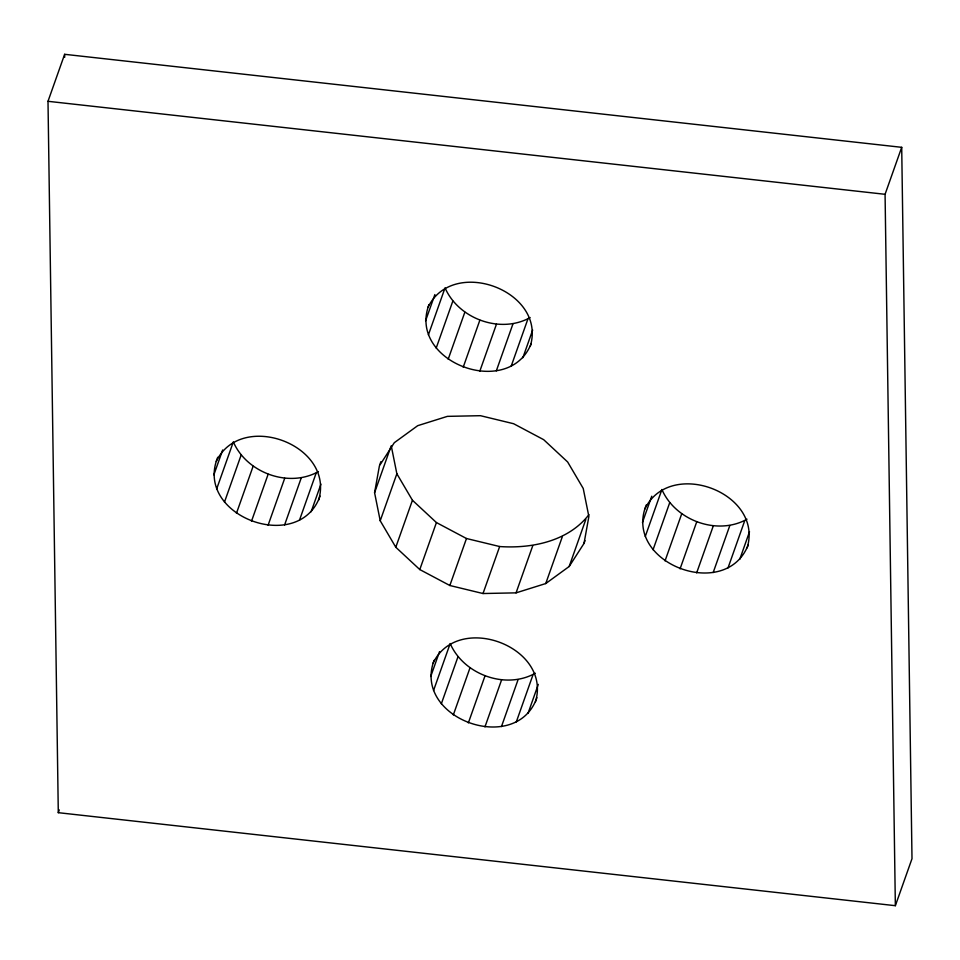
<?xml version="1.0" encoding="UTF-8"?>
<svg xmlns="http://www.w3.org/2000/svg" width="960" height="960" viewBox="0 0 960 960"><rect width="100%" height="100%" fill="white"/><g stroke="black" fill="none" stroke-linecap="round" stroke-linejoin="round"><path stroke-width="1.44" d="M320.052 496.056C299.052 555.168 193.548 515.94 217.752 457.248M318.588 500.196C335.244 444.888 241.044 409.86 216.288 461.4M374.58 492.708L379.428 465.804L394.284 442.716L417.708 425.676L447.396 416.364L480.444 415.692L513.612 423.72L543.66 439.668L567.648 461.976L583.224 488.448L588.876 516.516L584.028 543.408L569.16 566.508L545.748 583.548L516.06 592.86L483.012 593.532L449.844 585.504L419.784 569.556L395.796 547.248L380.22 520.764L374.58 492.708L390.732 447.096M531.276 343.404C509.088 400.02 407.196 362.196 428.988 304.596M536.916 697.704C516.252 756.132 412.092 718.572 434.124 660.288M530.304 346.164C546.96 290.856 452.76 255.828 428.004 307.368M535.452 701.856C552.096 646.536 457.908 611.52 433.152 663.048M748.14 545.052C725.592 602.34 622.404 562.872 646.332 504.876M747.168 547.824C763.824 492.504 669.624 457.476 644.868 509.016M48 101.304L64.644 54.312L901.704 147.324L912 858.696L895.356 905.688L58.296 812.676L48 101.304L885.072 194.304L901.704 147.324M58.296 812.676L59.268 809.916M213.864 474.852L222.672 449.976M216.684 488.88L233.328 441.888C246.816 472.908 288.756 488.244 318.432 471.576M224.472 502.116L241.116 455.136M236.46 513.276L253.104 466.284M251.496 521.244L268.128 474.264M268.08 525.264L284.712 478.272M284.604 524.928L301.236 477.936M299.448 520.272L316.08 473.28M311.148 511.752L320.94 484.104M425.58 320.808L434.88 294.552M379.92 464.424L380.892 461.664M428.4 334.848L445.044 287.856C458.532 318.876 500.472 334.212 530.148 317.544M436.188 348.084L452.832 301.092M380.22 520.764L396.864 473.784L391.224 445.716M448.188 359.232L464.82 312.252M395.796 547.248L412.44 500.256L396.864 473.784M463.212 367.212L479.844 320.22M479.796 371.232L496.44 324.24M419.784 569.556L436.428 522.564L412.44 500.256M496.32 370.884L512.952 323.904M511.164 366.24L527.808 319.248M522.876 357.72L532.656 330.072M449.844 585.504L466.476 538.512L436.428 522.564M430.728 676.5L439.536 651.624M433.548 690.528L450.18 643.548C463.68 674.556 505.62 689.904 535.284 673.236M441.336 703.776L457.98 656.784M483.012 593.532L499.656 546.54C531.816 548.76 568.32 541.284 588.936 514.656M453.324 714.924L469.968 667.932M468.36 722.904L484.992 675.912M516.06 592.86L532.704 545.868M484.944 726.912L501.576 679.932M545.748 583.548L562.38 536.556M501.468 726.576L518.1 679.596M569.16 566.508L585.804 519.516M516.312 721.92L532.944 674.94M584.028 543.408L585 540.648M528.012 713.4L538.296 684.384M642.444 522.468L651.744 496.212M645.264 536.496L661.908 489.516C675.396 520.524 717.336 535.872 747 519.192M653.052 549.732L669.696 502.752M665.04 560.892L681.684 513.9M680.076 568.86L696.708 521.88M696.66 572.88L713.292 525.888M713.184 572.544L729.816 525.552M728.028 567.888L744.66 520.896M739.74 559.368L749.52 531.732M466.476 538.512L499.656 546.54M885.072 194.304L895.356 905.688M64.644 54.312L64.68 57.312"/></g></svg>
